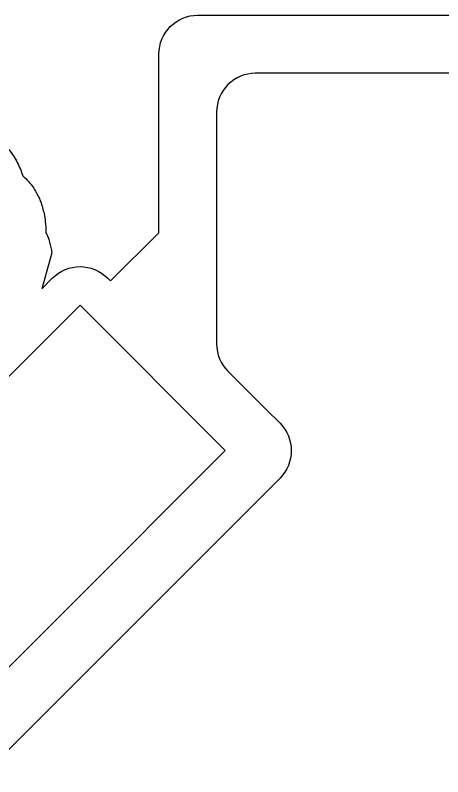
# Model space of a CAD drawing. Header units: millimetres. Extents: x 0 to 498, y 0 to 300.
# Drawn here: x 138.5 to 249, y 103.1 to 300 of the extents above; entities that cross this region are included whole.
import ezdxf

# ---------------------------------------------------------------- set-up
doc = ezdxf.new("R2010")
doc.units = ezdxf.units.MM
doc.layers.add('Nível Padrão', color=7, linetype='Continuous', lineweight=30)

msp = doc.modelspace()

# ---------------------------------------------------------------- linework, layer by layer
at = {"layer": 'Nível Padrão', "color": 18, "lineweight": 30, "true_color": 0x000000, "extrusion": (0, 0, -1)}
msp.add_lwpolyline([(-136.77, 265.29, 0.055385), (-139, 261.95), (-139, 261.95, 0.046722), (-140.41, 258.44), (-140.41, 258.44, 0.036412), (-141.91, 257), (-141.91, 257, 0.056163), (-143.92, 254.15), (-143.92, 254.15, 0.00378), (-144, 254.02), (-144, 254.02, 0.038659), (-145.13, 251.47), (-145.13, 251.47, 0.039834), (-145.99, 248.22), (-145.99, 248.22, 0.045821), (-146.39, 243.77), (-146.39, 243.77, 0.032541), (-147.12, 242.06), (-147.12, 242.06, 0.045809), (-147.83, 239.23), (-147.83, 239.23, 0.008644), (-147.92, 238.6), (-147.92, 238.6), (-145.36, 229.29), (-145.36, 229.29), (-148.14, 232.07), (-148.14, 232.07, 0.414214), (-162.29, 232.07), (-162.29, 232.07), (-163.07, 231.29), (-163.07, 231.29), (-175.64, 243.78), (-175.64, 243.78), (-175.64, 285), (-175.64, 285), (-175.64, 290), (-175.64, 290, 0.414214), (-185.64, 300), (-185.64, 300), (-488.4, 300)], format="xyb", dxfattribs=at)
at = {"layer": 'Nível Padrão', "color": 18, "lineweight": 30, "true_color": 0x000000}
msp.add_lwpolyline([(475, 285), (200.55, 285), (200.55, 285, 0.414214), (190.55, 275), (190.55, 275), (190.55, 215.02), (190.55, 215.02, 0.198912), (193.48, 207.95), (193.48, 207.95), (203.44, 197.99), (203.44, 197.99), (206.94, 194.49), (206.94, 194.49, -0.414214), (206.94, 180.35), (206.94, 180.35), (114.43, 87.85)], format="xyb", dxfattribs=at)
at = {"layer": 'Nível Padrão', "color": 18, "lineweight": 30, "true_color": 0x000000, "extrusion": (0, 0, -1)}
msp.add_lwpolyline([(-111.48, 106.1), (-73.9, 143.68), (-73.9, 143.68), (-155.22, 225), (-155.22, 225), (-192.8, 187.42), (-192.8, 187.42), (-111.48, 106.1)], dxfattribs=at)

doc.saveas('drawing.dxf')
